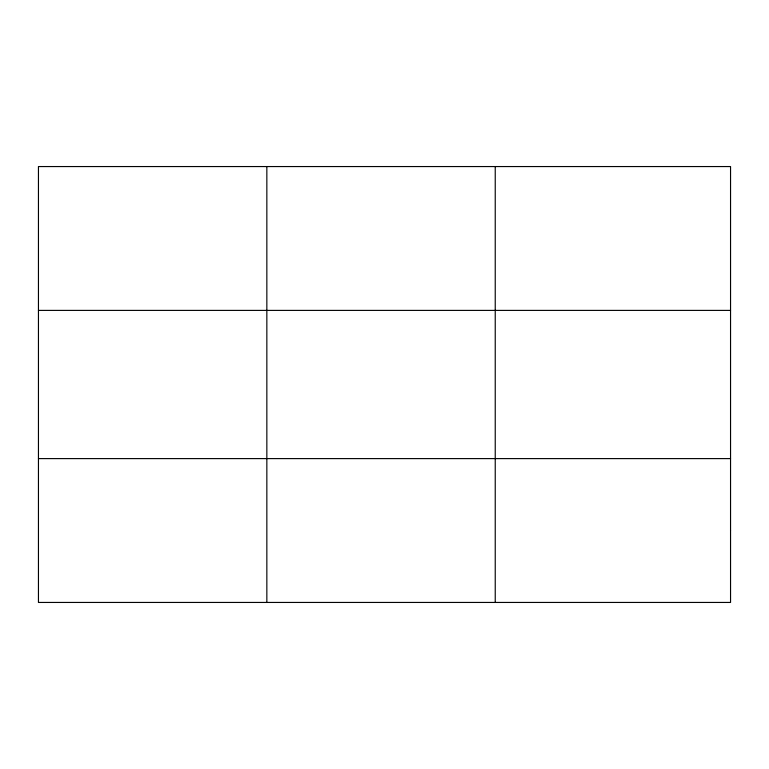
<?xml version="1.0" encoding="UTF-8"?>
<svg xmlns="http://www.w3.org/2000/svg" width="769" height="769" viewBox="0 0 769 769"><rect width="100%" height="100%" fill="white"/><g stroke="black" fill="none" stroke-linecap="round" stroke-linejoin="round"><path stroke-width="1.15" d="M266.843 602.444L266.843 166.556M495.236 602.444L495.236 166.556M38.45 310.397L730.55 310.397M38.45 458.603L730.55 458.603M730.55 530.523L730.55 602.444L38.45 602.444L38.45 166.556L730.55 166.556L730.55 530.523"/></g></svg>
